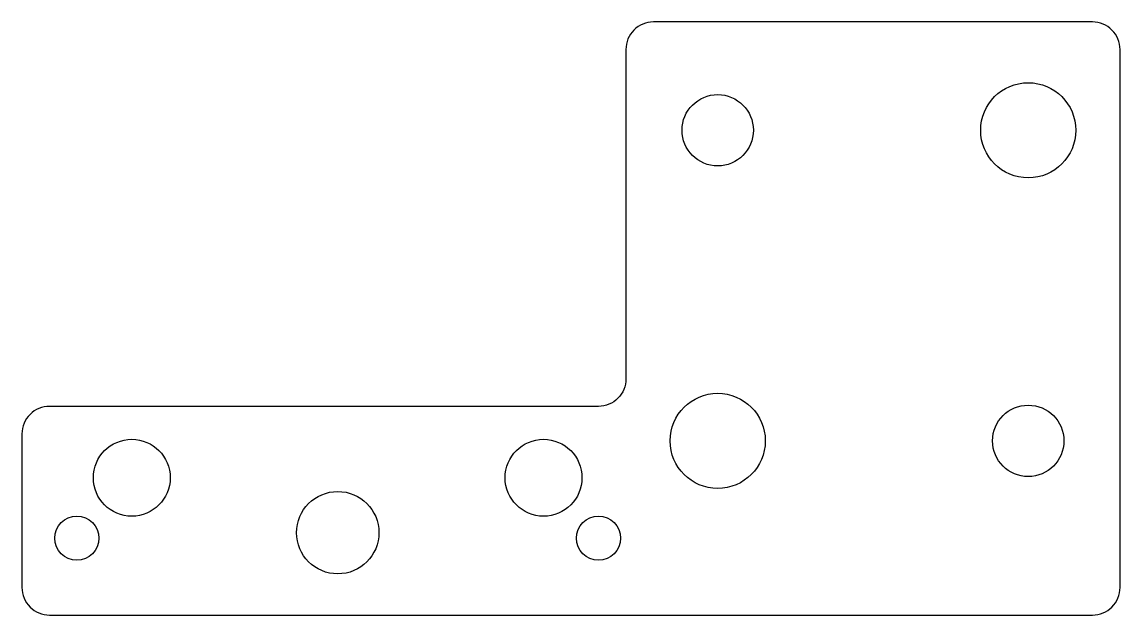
# Model space of a CAD drawing. Header units: inches. Extents: x -7.42 to -2.42, y 0.27 to 2.97.
import ezdxf

# ---------------------------------------------------------------- set-up
doc = ezdxf.new("R2010")
doc.units = ezdxf.units.IN
doc.header["$MEASUREMENT"] = 0

msp = doc.modelspace()

# ---------------------------------------------------------------- linework, layer by layer
msp.add_lwpolyline([(-2.5435, 2.9731), (-4.5435, 2.9731, 0.414214), (-4.6685, 2.8481), (-4.6685, 1.3481, -0.414214), (-4.7935, 1.2231), (-7.2935, 1.2231, 0.414214), (-7.4185, 1.0981), (-7.4185, 0.3981, 0.414214), (-7.2935, 0.2731), (-2.5435, 0.2731, 0.414214), (-2.4185, 0.3981), (-2.4185, 2.8481, 0.414214)], format="xyb", close=True)
for centre, radius in [((-2.8365, 2.4801), 0.2165), ((-4.2505, 2.4801), 0.1625), ((-4.2505, 1.0661), 0.2165), ((-2.8365, 1.0661), 0.1625), ((-6.9185, 0.8981), 0.175), ((-5.0435, 0.8981), 0.175), ((-5.9805, 0.6481), 0.1875), ((-7.1685, 0.6231), 0.1005), ((-4.7935, 0.6231), 0.1005)]:
    msp.add_circle(centre, radius)

doc.saveas('drawing.dxf')
